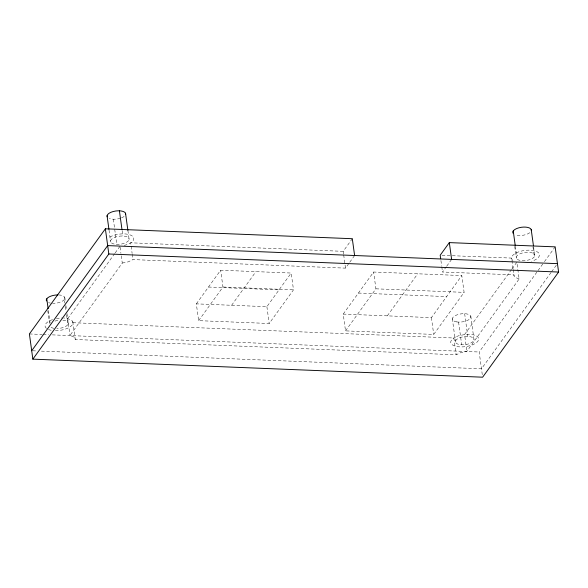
<?xml version="1.0" encoding="UTF-8"?>
<svg xmlns="http://www.w3.org/2000/svg" width="588" height="588" viewBox="0 0 588 588"><rect width="100%" height="100%" fill="white"/><g stroke="black" fill="none" stroke-linecap="round" stroke-linejoin="round"><path stroke-width="0.44" stroke-dasharray="2.94 2.21" d="M67.716 318.6L114.638 253.656M115.174 252.921L119.967 246.276M512.03 268.848L516.83 262.204L519.13 278.999L466.879 351.323L460.896 352.565L456.178 354.799L75.235 339.511L75.08 338.423L73.926 337.034L70.016 335.395L122.267 263.071L121.062 254.236M196.341 303.864L220.647 270.215L291.2 273.045L293.5 289.847L269.194 323.488L198.641 320.658L196.341 303.864L266.893 306.693L291.2 273.045M198.641 320.658L222.948 287.01L220.647 270.215M231.613 305.282L255.927 271.634M343.554 253.987L343.194 251.333L352.308 238.713M122.267 263.071L128.257 261.836L132.976 259.595L345.494 268.128L349.243 262.932M349.779 262.189L354.608 255.508M343.223 314.088L373.615 272.031L461.808 275.566L464.108 292.361L433.716 334.425L345.524 330.882L343.223 314.088L431.416 317.623L461.808 275.566M345.524 330.882L375.916 288.826L373.615 272.031M387.323 315.859L417.708 273.795M519.13 278.999L515.228 277.367L514.066 275.97L513.912 274.883L442.507 272.016L446.255 266.827M446.792 266.085L451.621 259.404M511.501 269.583L464.579 334.528L466.879 351.323M482.285 374.674L479.176 352.006L537.491 271.288M538.027 270.546L543.915 262.402M544.451 261.66L555.145 246.857M551.029 272.538L481.476 368.801L40.881 351.117M551.566 271.796L556.38 265.129M124.222 245.483L129 243.814L131.418 242.352A14.097 6.093 -7.8 0 0 127.647 234.244A14.097 6.093 -7.8 0 0 108.221 238.059M343.194 251.333L130.676 242.8L131.036 245.453M442.036 255.295L511.611 258.088L513.104 268.9M375.916 288.826L464.108 292.361M222.948 287.01L293.5 289.847M208.49 287.04L279.043 289.869M358.415 293.059L446.608 296.595M72.934 322.716L453.877 338.004L456.178 354.799M29.4 333.955L42.248 334.469M43.167 334.506L48.679 334.726M52.347 334.873L479.176 352.006M32.619 350.786L37.206 350.97M512.927 260.572L511.766 259.176L511.545 257.603A14.097 6.093 -7.8 0 1 533.331 250.525A14.097 6.093 -7.8 0 1 531.633 261.322M55.36 330.654A14.097 6.093 -7.8 0 0 73 323.202L72.78 321.629L71.626 320.239L66.87 318.365A14.097 6.093 -7.8 0 0 63.607 318.012M533.551 246.593L534.808 255.736A9.401 4.065 -7.8 0 1 520.284 260.455A9.401 4.065 -7.8 0 1 521.416 253.259A9.401 4.065 -7.8 0 1 534.808 255.736M532.971 246.938L534.323 256.838M515.331 246.232L516.683 256.133M514.72 246.431L516.345 258.279M513.192 269.583L514.066 275.97M470.775 316.109L474.031 339.857A9.401 4.065 -7.8 0 1 459.507 344.575A9.401 4.065 -7.8 0 1 460.639 337.38A9.401 4.065 -7.8 0 1 474.031 339.857M464.652 313.698L467.769 336.395M458.581 322.106L461.69 344.811M452.312 318.652L455.568 342.4M440.926 260.528L441.654 265.835M441.779 266.717L442.507 272.016M431.416 317.623L433.716 334.425M343.679 254.869L345.494 268.128M266.893 306.693L269.194 323.488M131.153 246.335L132.124 253.413M132.249 254.295L132.976 259.595M127.897 230.459L129.125 239.456A9.401 4.065 -7.8 0 1 114.601 244.174A9.401 4.065 -7.8 0 1 115.733 236.979A9.401 4.065 -7.8 0 1 129.125 239.456M122.12 230.599L122.863 235.994M120.092 247.166L120.937 253.354M113.33 219.214L116.784 244.41M109.037 230.151L110.669 241.999M72.78 321.629L75.235 339.511M64.753 297.33L65.393 301.982M65.863 305.429L66.503 310.082M66.973 313.529L70.016 335.395M58.631 294.926A9.401 4.065 -7.8 0 1 64.415 299.483L64.908 303.085M65.4 306.679L66.018 311.177M66.51 314.778L67.863 324.679A9.401 4.065 -7.8 0 1 56.786 328.545M48.378 310.471L50.105 323.069M47.768 310.67L49.517 323.422M51.215 330.28A14.097 6.093 -7.8 0 1 48.481 329.523M46.467 328.405A14.097 6.093 -7.8 0 1 52.913 319.482M56.382 318.593A14.097 6.093 -7.8 0 1 62.732 317.99M62.843 320.166A9.401 4.065 -7.8 0 1 67.863 324.679M53.824 328.295A9.401 4.065 -7.8 0 1 50.664 327.046M54.956 321.099A9.401 4.065 -7.8 0 1 59.697 320.166M64.415 299.483A9.401 4.065 -7.8 0 1 52.553 303.334M50.377 303.099A9.401 4.065 -7.8 0 1 48.554 302.592M124.105 216.443A9.401 4.065 -7.8 0 1 121.172 217.986M120.459 218.236A9.401 4.065 -7.8 0 1 109.331 218.479M529.788 232.723A9.401 4.065 -7.8 0 1 515.014 234.759M455.546 336.99L453.127 338.46A14.097 6.093 -7.8 0 0 459.03 346.839A14.097 6.093 -7.8 0 0 478.301 340.584A14.097 6.093 -7.8 0 0 465.703 334.374L458.596 335.77L455.546 336.99M456.398 321.871A9.401 4.065 -7.8 0 0 470.922 317.16A9.401 4.065 -7.8 0 0 457.53 314.676A9.401 4.065 -7.8 0 0 456.398 321.871"/><path stroke-width="0.88" d="M354.608 255.508L352.308 238.713L105.37 228.805L29.4 333.955L32.855 359.143L482.63 377.195L558.6 272.046L555.145 246.857L449.32 242.609L440.199 255.221L440.684 258.757M31.701 350.749L107.67 245.6L557.446 263.652M32.855 359.143L108.824 253.994L105.37 228.805M108.824 253.994L558.6 272.046M531.207 229.496L533.456 245.843M513.236 230.937L515.206 245.336M449.32 242.609L451.621 259.404M125.531 213.216L127.897 230.459M119.408 210.805L121.995 229.702M107.067 215.759L108.942 229.401M46.775 298.777L48.128 308.671M46.437 300.924A9.401 4.065 -7.8 0 1 57.852 294.911M107.214 216.81A9.401 4.065 -7.8 0 1 115.807 210.989A9.401 4.065 -7.8 0 1 125.678 214.267M512.898 233.091A9.401 4.065 -7.8 0 1 521.482 227.269A9.401 4.065 -7.8 0 1 531.361 230.547"/></g></svg>
